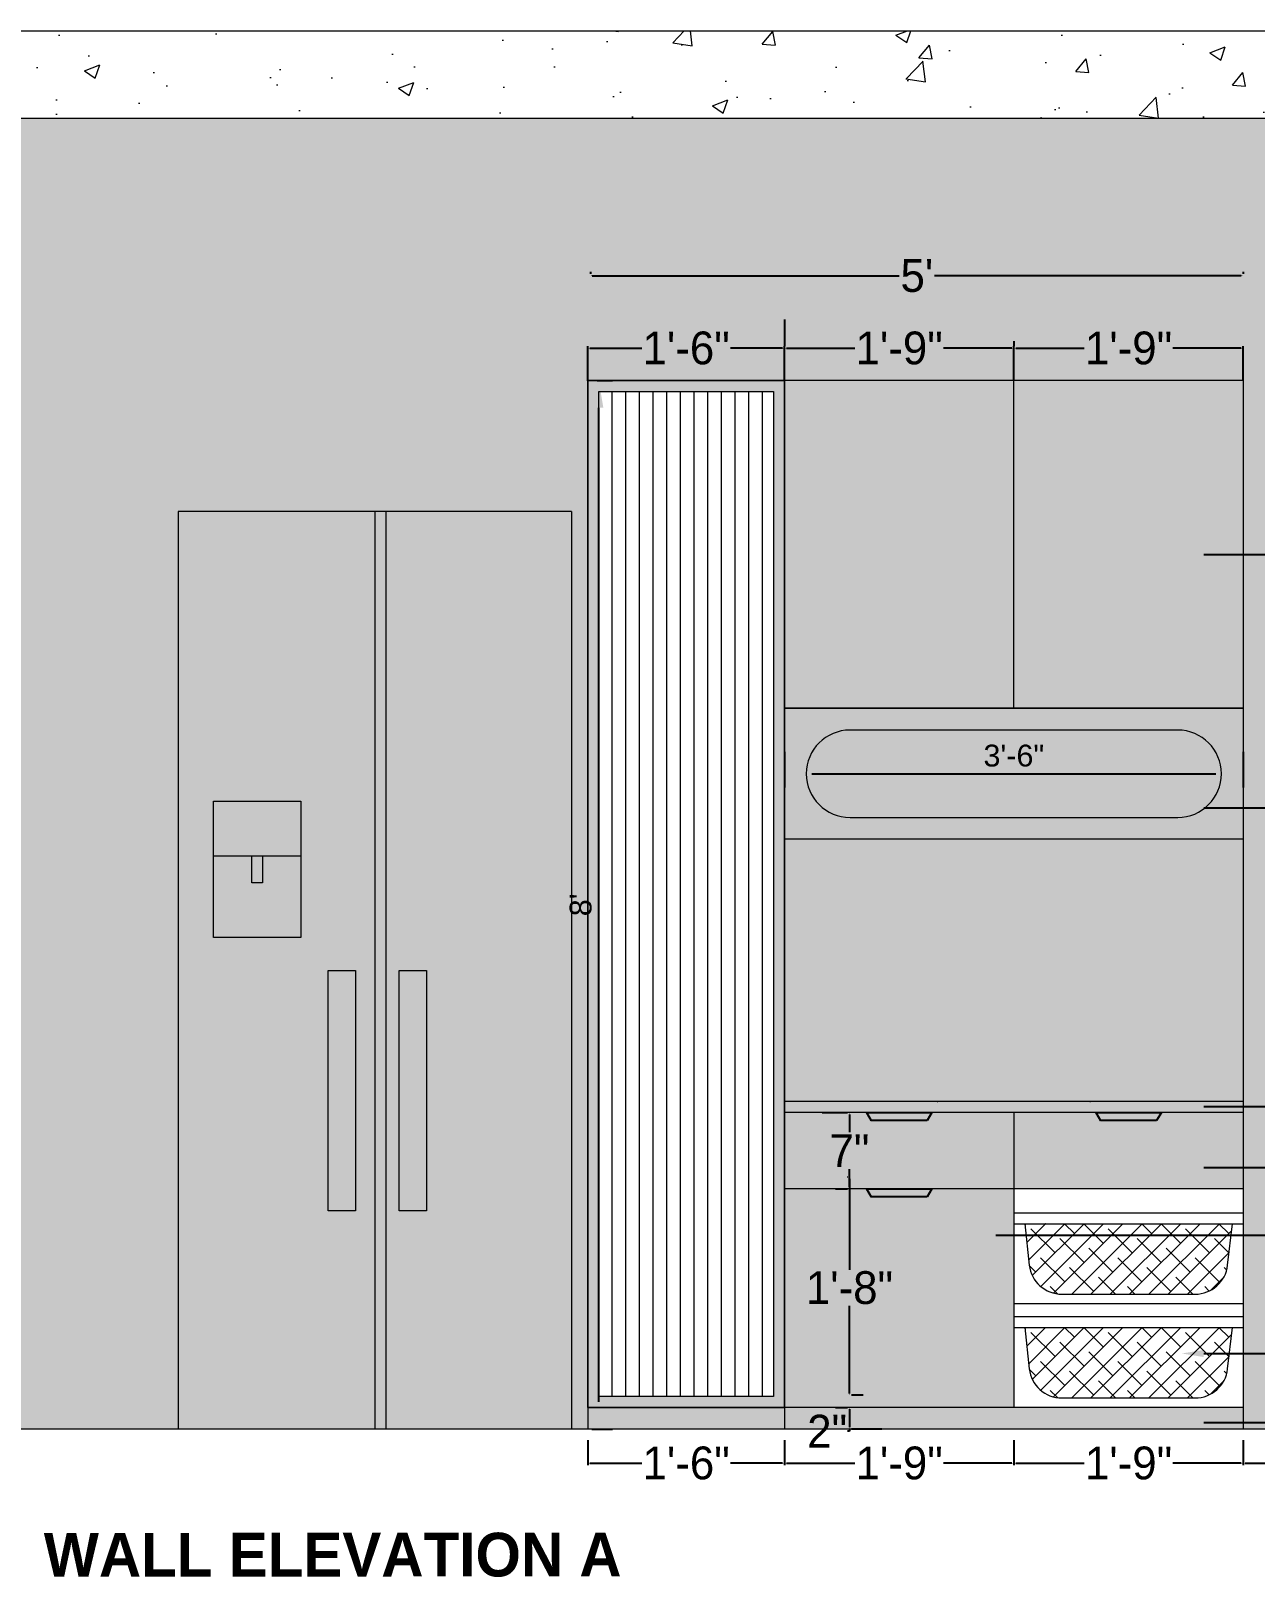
# Model space of a CAD drawing. Header units: inches. Extents: x 15448 to 46480, y -8154 to 0.
# Drawn here: x 22309 to 22421.1, y -3823.2 to -3681.7 of the extents above; entities that cross this region are included whole.
import ezdxf
from ezdxf import colors
from ezdxf.entities.mleader import LeaderData, LeaderLine
from ezdxf.math import Vec2, Vec3

# ---------------------------------------------------------------- set-up
doc = ezdxf.new("R2010")
doc.units = ezdxf.units.IN
doc.header["$MEASUREMENT"] = 0
doc.linetypes.add('ACAD_ISO02W100', pattern=[15, 12, -3])
doc.linetypes.add('AUDIT_D_060311083008-3', pattern=[0])
doc.layers.add('IEL-HATCH-002', color=7, linetype='Continuous')
doc.styles.add('b.k', font='verdana.ttf')
doc.styles.add('HEMI', font='stylu.ttf')
doc.styles.get("Standard").update_dxf_attribs({"font": 'arial.ttf'})
doc.dimstyles.new('ISO-25', dxfattribs={"dimtxt": 4.5, "dimasz": 2.5, "dimexe": 1.25, "dimexo": 0.625, "dimtad": 1, "dimdec": 0, "dimlunit": 4, "dimtxsty": 'Standard', "dimcen": 2.5, "dimadec": 0, "dimazin": 0, "dimtfac": 1, "dimtdec": 0, "dimtmove": 0, "dimatfit": 3, "dimfxl": 1, "dimarcsym": 0})
doc.dimstyles.new('STANDARD$0', dxfattribs={"dimscale": 0, "dimtxt": 6, "dimasz": 3, "dimexe": 2, "dimexo": 2, "dimgap": 0, "dimtad": 0, "dimtih": 1, "dimtoh": 1, "dimdec": 1, "dimzin": 0, "dimdsep": 46, "dimlunit": 4, "dimtxsty": 'b.k', "dimcen": 2.5, "dimclrd": 256, "dimclre": 256, "dimclrt": 256, "dimadec": 0, "dimazin": 0, "dimtfac": 1, "dimtdec": 1, "dimtofl": 0, "dimtmove": 2, "dimatfit": 2, "dimfxl": 1, "dimfrac": 2, "dimtolj": 1, "dimtzin": 0, "dimlwd": 9, "dimlwe": 9, "dimarcsym": 0})

# ---------------------------------------------------------------- blocks, each defined once
blk = doc.blocks.new('*D532')
at = {"color": 254, "lineweight": -2, "transparency": 16777216}
for p, q in [((22377.98, -3713.73), (22377.98, -3710.56)), ((22398.98, -3713.73), (22398.98, -3710.56))]:
    blk.add_line(p, q, dxfattribs=at)
at = {"color": 5, "lineweight": -2, "transparency": 16777216}
for p, q in [((22378.16, -3710.74), (22384.43, -3710.74)), ((22398.8, -3710.74), (22392.53, -3710.74))]:
    blk.add_line(p, q, dxfattribs=at)
at = {"color": 5, "transparency": 16777216}
for points in [[(22378.16, -3710.71), (22378.16, -3710.77), (22377.98, -3710.74)], [(22398.8, -3710.71), (22398.8, -3710.77), (22398.98, -3710.74)]]:
    blk.add_solid(points, dxfattribs=at)
at = {"layer": 'Defpoints', "color": 0, "transparency": 16777216}
for p in [(22377.98, -3710.74), (22377.98, -3716.73), (22398.98, -3716.73)]:
    blk.add_point(p, dxfattribs=at)
at = {"color": 5, "lineweight": 5, "transparency": 16777216, "insert": (22388.48, -3710.74), "char_height": 3, "attachment_point": 5, "style": 'HEMI'}
blk.add_mtext('\\A1;1\'-9"', dxfattribs=at)
blk = doc.blocks.new('*D533')
at = {"color": 254, "lineweight": -2, "transparency": 16777216}
for p, q in [((22398.98, -3710.1), (22398.98, -3710.56)), ((22419.98, -3713.73), (22419.98, -3710.56))]:
    blk.add_line(p, q, dxfattribs=at)
at = {"color": 5, "lineweight": -2, "transparency": 16777216}
for p, q in [((22399.16, -3710.74), (22405.43, -3710.74)), ((22419.8, -3710.74), (22413.53, -3710.74))]:
    blk.add_line(p, q, dxfattribs=at)
at = {"color": 5, "transparency": 16777216}
for points in [[(22399.16, -3710.71), (22399.16, -3710.77), (22398.98, -3710.74)], [(22419.8, -3710.71), (22419.8, -3710.77), (22419.98, -3710.74)]]:
    blk.add_solid(points, dxfattribs=at)
at = {"layer": 'Defpoints', "color": 0, "transparency": 16777216}
for p in [(22419.98, -3710.74), (22398.98, -3713.1), (22419.98, -3716.73)]:
    blk.add_point(p, dxfattribs=at)
at = {"color": 5, "lineweight": 5, "transparency": 16777216, "insert": (22409.48, -3710.74), "char_height": 3, "attachment_point": 5, "style": 'HEMI'}
blk.add_mtext('\\A1;1\'-9"', dxfattribs=at)
blk = doc.blocks.new('*D539')
at = {"color": 254, "lineweight": -2, "transparency": 16777216}
for p, q in [((22377.98, -3708.11), (22377.98, -3710.56)), ((22359.98, -3713.73), (22359.98, -3710.56))]:
    blk.add_line(p, q, dxfattribs=at)
at = {"color": 5, "lineweight": -2, "transparency": 16777216}
for p, q in [((22360.16, -3710.74), (22364.93, -3710.74)), ((22377.8, -3710.74), (22373.03, -3710.74))]:
    blk.add_line(p, q, dxfattribs=at)
at = {"color": 5, "transparency": 16777216}
for points in [[(22360.16, -3710.71), (22360.16, -3710.77), (22359.98, -3710.74)], [(22377.8, -3710.71), (22377.8, -3710.77), (22377.98, -3710.74)]]:
    blk.add_solid(points, dxfattribs=at)
at = {"layer": 'Defpoints', "color": 0, "transparency": 16777216}
for p in [(22359.98, -3710.74), (22377.98, -3711.11), (22359.98, -3716.73)]:
    blk.add_point(p, dxfattribs=at)
at = {"color": 5, "lineweight": 5, "transparency": 16777216, "insert": (22368.98, -3710.74), "char_height": 3, "attachment_point": 5, "style": 'HEMI'}
blk.add_mtext('\\A1;1\'-6"', dxfattribs=at)
blk = doc.blocks.new('*D540')
at = {"color": 254, "lineweight": -2, "transparency": 16777216}
for p, q in [((22381.43, -3780.7), (22383.75, -3780.7)), ((22382.64, -3787.7), (22383.75, -3787.7))]:
    blk.add_line(p, q, dxfattribs=at)
at = {"color": 5, "lineweight": -2, "transparency": 16777216}
for p, q in [((22383.93, -3780.88), (22383.93, -3782.5)), ((22383.93, -3787.52), (22383.93, -3785.9))]:
    blk.add_line(p, q, dxfattribs=at)
at = {"color": 5, "transparency": 16777216}
for points in [[(22383.9, -3780.88), (22383.96, -3780.88), (22383.93, -3780.7)], [(22383.9, -3787.52), (22383.96, -3787.52), (22383.93, -3787.7)]]:
    blk.add_solid(points, dxfattribs=at)
at = {"layer": 'Defpoints', "color": 0, "transparency": 16777216}
for p in [(22383.93, -3780.7), (22384.43, -3780.7), (22385.64, -3787.7)]:
    blk.add_point(p, dxfattribs=at)
at = {"color": 5, "lineweight": 5, "transparency": 16777216, "insert": (22383.93, -3784.2), "char_height": 3, "attachment_point": 5, "style": 'HEMI'}
blk.add_mtext('\\A1;7"', dxfattribs=at)
blk = doc.blocks.new('*D541')
at = {"color": 0, "linetype": 'ACAD_ISO02W100', "lineweight": -2, "transparency": 16777216}
for p, q in [((22360.84, -3713.7), (22362.23, -3713.7)), ((22360.34, -3809.7), (22362.23, -3809.7))]:
    blk.add_line(p, q, dxfattribs=at)
at = {"color": 0, "linetype": 'AUDIT_D_060311083008-3', "lineweight": -2, "transparency": 16777216}
blk.add_line((22360.98, -3807.2), (22360.98, -3716.2), dxfattribs=at)
at = {"color": 0, "transparency": 16777216}
for points in [[(22360.56, -3716.2), (22361.4, -3716.2), (22360.98, -3713.7)], [(22360.56, -3807.2), (22361.4, -3807.2), (22360.98, -3809.7)]]:
    blk.add_solid(points, dxfattribs=at)
at = {"layer": 'Defpoints', "color": 0, "transparency": 16777216}
for p in [(22360.21, -3713.7), (22360.98, -3713.7), (22359.71, -3809.7)]:
    blk.add_point(p, dxfattribs=at)
at = {"color": 0, "lineweight": 5, "transparency": 16777216, "insert": (22359.33, -3761.7), "char_height": 2, "attachment_point": 5, "rotation": 90}
blk.add_mtext("8'", dxfattribs=at)
blk = doc.blocks.new('*D587')
at = {"color": 0, "linetype": 'ACAD_ISO02W100', "lineweight": -2, "transparency": 16777216}
for p, q in [((22377.98, -3747.7), (22377.98, -3750.95)), ((22419.98, -3747.7), (22419.98, -3750.95))]:
    blk.add_line(p, q, dxfattribs=at)
at = {"color": 0, "linetype": 'AUDIT_D_060311083008-3', "lineweight": -2, "transparency": 16777216}
blk.add_line((22380.48, -3749.7), (22417.48, -3749.7), dxfattribs=at)
at = {"color": 0, "transparency": 16777216}
for points in [[(22380.48, -3749.28), (22380.48, -3750.12), (22377.98, -3749.7)], [(22417.48, -3749.28), (22417.48, -3750.12), (22419.98, -3749.7)]]:
    blk.add_solid(points, dxfattribs=at)
at = {"layer": 'Defpoints', "color": 0, "transparency": 16777216}
for p in [(22377.98, -3743.7), (22419.98, -3743.7), (22419.98, -3749.7)]:
    blk.add_point(p, dxfattribs=at)
at = {"color": 0, "lineweight": 5, "transparency": 16777216, "insert": (22398.98, -3748.05), "char_height": 2, "attachment_point": 5}
blk.add_mtext('3\'-6"', dxfattribs=at)
blk = doc.blocks.new('*D588')
at = {"color": 254, "lineweight": -2, "transparency": 16777216}
for p, q in [((22422.98, -3713.7), (22432.11, -3713.7)), ((22422.98, -3809.7), (22432.11, -3809.7))]:
    blk.add_line(p, q, dxfattribs=at)
at = {"color": 5, "lineweight": -2, "transparency": 16777216}
for p, q in [((22431.93, -3713.88), (22431.93, -3760.06)), ((22431.93, -3809.52), (22431.93, -3763.34))]:
    blk.add_line(p, q, dxfattribs=at)
at = {"color": 5, "transparency": 16777216}
for points in [[(22431.9, -3713.88), (22431.96, -3713.88), (22431.93, -3713.7)], [(22431.9, -3809.52), (22431.96, -3809.52), (22431.93, -3809.7)]]:
    blk.add_solid(points, dxfattribs=at)
at = {"layer": 'Defpoints', "color": 0, "transparency": 16777216}
for p in [(22419.98, -3713.7), (22431.93, -3713.7), (22419.98, -3809.7)]:
    blk.add_point(p, dxfattribs=at)
at = {"color": 5, "lineweight": 5, "transparency": 16777216, "insert": (22431.93, -3761.7), "char_height": 3, "attachment_point": 5, "style": 'HEMI'}
blk.add_mtext("\\A1;8'", dxfattribs=at)
blk = doc.blocks.new('*D542')
at = {"color": 254, "lineweight": -2, "transparency": 16777216}
for p, q in [((22360.21, -3703.74), (22360.21, -3703.93)), ((22419.98, -3703.74), (22419.98, -3703.93))]:
    blk.add_line(p, q, dxfattribs=at)
at = {"color": 5, "lineweight": -2, "transparency": 16777216}
for p, q in [((22360.39, -3704.11), (22388.49, -3704.11)), ((22419.8, -3704.11), (22391.7, -3704.11))]:
    blk.add_line(p, q, dxfattribs=at)
at = {"color": 5, "transparency": 16777216}
for points in [[(22360.39, -3704.08), (22360.39, -3704.14), (22360.21, -3704.11)], [(22419.8, -3704.08), (22419.8, -3704.14), (22419.98, -3704.11)]]:
    blk.add_solid(points, dxfattribs=at)
at = {"layer": 'Defpoints', "color": 0, "transparency": 16777216}
for p in [(22360.21, -3704.11), (22360.21, -3706.74), (22419.98, -3706.74)]:
    blk.add_point(p, dxfattribs=at)
at = {"color": 5, "lineweight": 5, "transparency": 16777216, "insert": (22390.1, -3704.11), "char_height": 3, "attachment_point": 5, "style": 'HEMI'}
blk.add_mtext("\\A1;5'", dxfattribs=at)
blk = doc.blocks.new('*D589')
at = {"color": 254, "lineweight": -2, "transparency": 16777216}
for p, q in [((22398.98, -3810.7), (22398.98, -3812.99)), ((22419.98, -3810.7), (22419.98, -3812.99))]:
    blk.add_line(p, q, dxfattribs=at)
at = {"color": 5, "lineweight": -2, "transparency": 16777216}
for p, q in [((22399.16, -3812.81), (22405.43, -3812.81)), ((22419.8, -3812.81), (22413.53, -3812.81))]:
    blk.add_line(p, q, dxfattribs=at)
at = {"color": 5, "transparency": 16777216}
for points in [[(22399.16, -3812.78), (22399.16, -3812.84), (22398.98, -3812.81)], [(22419.8, -3812.78), (22419.8, -3812.84), (22419.98, -3812.81)]]:
    blk.add_solid(points, dxfattribs=at)
at = {"layer": 'Defpoints', "color": 0, "transparency": 16777216}
for p in [(22398.98, -3807.7), (22419.98, -3807.7), (22419.98, -3812.81)]:
    blk.add_point(p, dxfattribs=at)
at = {"color": 5, "lineweight": 5, "transparency": 16777216, "insert": (22409.48, -3812.81), "char_height": 3, "attachment_point": 5, "style": 'HEMI'}
blk.add_mtext('\\A1;1\'-9"', dxfattribs=at)
blk = doc.blocks.new('*D592')
at = {"color": 254, "lineweight": -2, "transparency": 16777216}
for p, q in [((22377.98, -3810.7), (22377.98, -3812.99)), ((22398.98, -3810.7), (22398.98, -3812.99))]:
    blk.add_line(p, q, dxfattribs=at)
at = {"color": 5, "lineweight": -2, "transparency": 16777216}
for p, q in [((22378.16, -3812.81), (22384.43, -3812.81)), ((22398.8, -3812.81), (22392.53, -3812.81))]:
    blk.add_line(p, q, dxfattribs=at)
at = {"color": 5, "transparency": 16777216}
for points in [[(22378.16, -3812.78), (22378.16, -3812.84), (22377.98, -3812.81)], [(22398.8, -3812.78), (22398.8, -3812.84), (22398.98, -3812.81)]]:
    blk.add_solid(points, dxfattribs=at)
at = {"layer": 'Defpoints', "color": 0, "transparency": 16777216}
for p in [(22377.98, -3807.7), (22398.98, -3807.7), (22377.98, -3812.81)]:
    blk.add_point(p, dxfattribs=at)
at = {"color": 5, "lineweight": 5, "transparency": 16777216, "insert": (22388.48, -3812.81), "char_height": 3, "attachment_point": 5, "style": 'HEMI'}
blk.add_mtext('\\A1;1\'-9"', dxfattribs=at)
blk = doc.blocks.new('*D593')
at = {"color": 254, "lineweight": -2, "transparency": 16777216}
for p, q in [((22359.98, -3810.7), (22359.98, -3812.99)), ((22377.98, -3810.7), (22377.98, -3812.99))]:
    blk.add_line(p, q, dxfattribs=at)
at = {"color": 5, "lineweight": -2, "transparency": 16777216}
for p, q in [((22360.16, -3812.81), (22364.93, -3812.81)), ((22377.8, -3812.81), (22373.03, -3812.81))]:
    blk.add_line(p, q, dxfattribs=at)
at = {"color": 5, "transparency": 16777216}
for points in [[(22360.16, -3812.78), (22360.16, -3812.84), (22359.98, -3812.81)], [(22377.8, -3812.78), (22377.8, -3812.84), (22377.98, -3812.81)]]:
    blk.add_solid(points, dxfattribs=at)
at = {"layer": 'Defpoints', "color": 0, "transparency": 16777216}
for p in [(22359.98, -3807.7), (22377.98, -3807.7), (22359.98, -3812.81)]:
    blk.add_point(p, dxfattribs=at)
at = {"color": 5, "lineweight": 5, "transparency": 16777216, "insert": (22368.98, -3812.81), "char_height": 3, "attachment_point": 5, "style": 'HEMI'}
blk.add_mtext('\\A1;1\'-6"', dxfattribs=at)
blk = doc.blocks.new('*D544')
at = {"color": 254, "lineweight": -2, "transparency": 16777216}
for p, q in [((22383.72, -3786.6), (22383.75, -3786.6)), ((22385.17, -3806.6), (22384.11, -3806.6))]:
    blk.add_line(p, q, dxfattribs=at)
at = {"color": 5, "lineweight": -2, "transparency": 16777216}
for p, q in [((22383.93, -3786.78), (22383.93, -3795.12)), ((22383.93, -3806.42), (22383.93, -3798.4))]:
    blk.add_line(p, q, dxfattribs=at)
at = {"color": 5, "transparency": 16777216}
for points in [[(22383.9, -3786.78), (22383.96, -3786.78), (22383.93, -3786.6)], [(22383.9, -3806.42), (22383.96, -3806.42), (22383.93, -3806.6)]]:
    blk.add_solid(points, dxfattribs=at)
at = {"layer": 'Defpoints', "color": 0, "transparency": 16777216}
for p in [(22386.72, -3786.6), (22382.17, -3806.6), (22383.93, -3806.6)]:
    blk.add_point(p, dxfattribs=at)
at = {"color": 5, "lineweight": 5, "transparency": 16777216, "insert": (22383.93, -3796.76), "char_height": 3, "attachment_point": 5, "style": 'HEMI'}
blk.add_mtext('\\A1;1\'-8"', dxfattribs=at)
blk = doc.blocks.new('*D545')
at = {"color": 254, "lineweight": -2, "transparency": 16777216}
for p, q in [((22382.64, -3807.7), (22383.75, -3807.7)), ((22386.88, -3809.7), (22384.11, -3809.7))]:
    blk.add_line(p, q, dxfattribs=at)
at = {"color": 5, "lineweight": -2, "transparency": 16777216}
for p, q in [((22383.93, -3807.88), (22383.93, -3809.52)), ((22383.93, -3809.88), (22383.75, -3809.88)), ((22383.93, -3809.7), (22383.93, -3809.88))]:
    blk.add_line(p, q, dxfattribs=at)
at = {"color": 5, "transparency": 16777216}
for points in [[(22383.9, -3807.88), (22383.96, -3807.88), (22383.93, -3807.7)], [(22383.9, -3809.52), (22383.96, -3809.52), (22383.93, -3809.7)]]:
    blk.add_solid(points, dxfattribs=at)
at = {"layer": 'Defpoints', "color": 0, "transparency": 16777216}
for p in [(22385.64, -3807.7), (22383.88, -3809.7), (22383.93, -3809.7)]:
    blk.add_point(p, dxfattribs=at)
at = {"color": 5, "lineweight": 5, "transparency": 16777216, "insert": (22381.89, -3809.88), "char_height": 3, "attachment_point": 5, "style": 'HEMI'}
blk.add_mtext('\\A1;2"', dxfattribs=at)
blk = doc.blocks.new('IUYGTFD')
at = {"layer": 'IEL-HATCH-002', "true_color": 0x000000, "transparency": 33554687}
h = blk.add_hatch(color=18, dxfattribs=at)
h.dxf.hatch_style = 1
h.paths.add_polyline_path([(19857.18, -3596.45), (19857.62, -3597.19), (19862.73, -3597.19), (19863.18, -3596.45)])
for p, q in [((19857.18, -3596.45), (19863.18, -3596.45)), ((19857.18, -3596.45), (19857.62, -3597.19)), ((19863.18, -3596.45), (19862.73, -3597.19)), ((19862.73, -3597.19), (19857.62, -3597.19))]:
    blk.add_line(p, q)
blk = doc.blocks.new('*D615')
at = {"color": 254, "lineweight": -2, "transparency": 16777216}
for p, q in [((22419.98, -3810.7), (22419.98, -3812.99)), ((22443.71, -3812.7), (22443.71, -3812.99))]:
    blk.add_line(p, q, dxfattribs=at)
at = {"color": 5, "lineweight": -2, "transparency": 16777216}
for p, q in [((22420.16, -3812.81), (22430.28, -3812.81)), ((22443.53, -3812.81), (22433.42, -3812.81))]:
    blk.add_line(p, q, dxfattribs=at)
at = {"color": 5, "transparency": 16777216}
for points in [[(22420.16, -3812.78), (22420.16, -3812.84), (22419.98, -3812.81)], [(22443.53, -3812.78), (22443.53, -3812.84), (22443.71, -3812.81)]]:
    blk.add_solid(points, dxfattribs=at)
at = {"layer": 'Defpoints', "color": 0, "transparency": 16777216}
for p in [(22419.98, -3807.7), (22443.71, -3809.7), (22443.71, -3812.81)]:
    blk.add_point(p, dxfattribs=at)
at = {"color": 5, "lineweight": 5, "transparency": 16777216, "insert": (22431.85, -3812.81), "char_height": 3, "attachment_point": 5, "style": 'HEMI'}
blk.add_mtext("\\A1;2'", dxfattribs=at)

msp = doc.modelspace()

# ---------------------------------------------------------------- hatches: boundary and pattern name
at = {"layer": 'IEL-HATCH-002', "lineweight": 5, "true_color": 0x636466, "transparency": 33554687}
h = msp.add_hatch(dxfattribs=at)
h.set_pattern_fill('AR-CONC', color=251, scale=2)
h.set_pattern_definition([(50, (2760.206, -175.825), (14.3452037, -1.255043), [1.5, -16.5]), (355, (2760.206, -175.825), (-2.775027, 15.043843), [1.2, -13.2]), (100.451444, (2761.402, -175.93), (11.570177, 13.7888), [1.274804, -14.022842]), (46.1842, (2760.206, -171.825), (21.344827, -3.310386), [2.25, -24.75]), (96.63564, (2761.985, -172.101), (18.693239, 19.482372), [1.912207, -21.034275]), (351.18416, (2760.206, -171.825), (18.69324, 19.482372), [1.8, -19.8]), (21, (2762.206, -172.825), (11.938141, -8.052378), [1.5, -16.5]), (326, (2762.206, -172.825), (4.866307, 14.503001), [1.2, -13.2]), (71.451445, (2763.201, -173.496), (16.804448, 6.450623), [1.274804, -14.022842]), (37.5, (2760.2063, -175.8254), (0.2431971, 6.6578771), [0, -13.04, 0, -13.4, 0, -13.25]), (7.5, (2760.206, -175.8254), (5.2613907, 7.8882342), [0, -7.64, 0, -12.74, 0, -5.05]), (327.5, (2755.7463, -175.8254), (10.6764487, -0.4510974), [0, -5, 0, -15.6, 0, -20.7]), (317.5, (2753.746, -175.825), (11.6637234, 2.0020996), [0, -6.5, 0, -10.36, 0, -14.7])])
h.paths.add_polyline_path([(22452.71, -3689.7), (22452.71, -3681.7), (22217.71, -3681.7), (22217.71, -3689.7)])
at = {"layer": 'IEL-HATCH-002', "lineweight": 5, "true_color": 0xf5f5f0, "transparency": 33554687}
h = msp.add_hatch(color=7, dxfattribs=at)
h.dxf.hatch_style = 1
h.paths.add_polyline_path([(22322.48, -3725.7), (22358.48, -3725.7), (22358.48, -3809.7), (22359.98, -3809.7), (22359.98, -3713.7), (22377.98, -3713.7), (22419.98, -3713.7), (22419.98, -3755.7), (22419.98, -3779.7), (22419.98, -3809.7), (22443.71, -3809.7), (22443.71, -3689.7), (22226.71, -3689.7), (22226.71, -3713.7), (22262.71, -3713.7), (22262.71, -3809.7), (22322.48, -3809.7)])
at = {"layer": 'IEL-HATCH-002', "lineweight": 5, "true_color": 0x939598, "transparency": 33554687}
h = msp.add_hatch(color=252, dxfattribs=at)
h.dxf.hatch_style = 1
h.paths.add_polyline_path([(22377.98, -3713.7), (22359.98, -3713.7), (22359.98, -3807.7), (22377.98, -3807.7)])
h.paths.add_polyline_path([(22376.98, -3714.7), (22376.98, -3806.7), (22360.98, -3806.7), (22360.98, -3714.7)], flags=16)
at = {"layer": 'IEL-HATCH-002', "lineweight": 5, "true_color": 0xbcafa9, "transparency": 33554687}
h = msp.add_hatch(color=253, dxfattribs=at)
h.dxf.hatch_style = 1
h.paths.add_polyline_path([(22419.98, -3713.7), (22398.98, -3713.7), (22398.98, -3743.7), (22419.98, -3743.7)])
h.paths.add_polyline_path([(22398.98, -3713.7), (22377.98, -3713.7), (22377.98, -3743.7), (22398.98, -3743.7)])
h.paths.add_polyline_path([(22405.98, -3780.7), (22391.98, -3780.7), (22391.98, -3787.7), (22405.98, -3787.7)])
h.paths.add_polyline_path([(22391.98, -3780.7), (22377.98, -3780.7), (22377.98, -3787.7), (22391.98, -3787.7)])
h.paths.add_polyline_path([(22419.98, -3780.7), (22405.98, -3780.7), (22405.98, -3787.7), (22419.98, -3787.7)])
at = {"layer": 'IEL-HATCH-002', "lineweight": 5, "true_color": 0x939598, "transparency": 33554687}
h = msp.add_hatch(dxfattribs=at)
h.set_pattern_fill('ANSI31', color=252, scale=10, angle=45)
h.set_pattern_definition([(90, (5689.7131, -1736.6987), (-1.25, 0), [])])
h.paths.add_polyline_path([(22376.98, -3714.7), (22360.98, -3714.7), (22360.98, -3806.7), (22376.98, -3806.7)])
at = {"layer": 'IEL-HATCH-002', "lineweight": 5, "transparency": 33554687}
h = msp.add_hatch(color=256, dxfattribs=at)
h.dxf.hatch_style = 1
h.set_gradient(color1=(255, 255, 255), color2=(147, 149, 152), name='INVCYLINDER')
h.paths.add_polyline_path([(22358.48, -3725.7), (22341.48, -3725.7), (22341.48, -3809.7), (22358.48, -3809.7)])
h.paths.add_polyline_path([(22345.21, -3767.7), (22345.21, -3789.7), (22342.71, -3789.7), (22342.71, -3767.7)], flags=16)
h.paths.add_polyline_path([(22340.48, -3725.7), (22322.48, -3725.7), (22322.48, -3809.7), (22340.48, -3809.7)])
h.paths.add_polyline_path([(22333.71, -3752.2), (22333.71, -3764.7), (22325.71, -3764.7), (22325.71, -3752.2)], flags=16)
h.paths.add_polyline_path([(22330.21, -3757.2), (22330.21, -3759.7), (22329.21, -3759.7), (22329.21, -3757.2)], flags=0)
h.paths.add_polyline_path([(22336.21, -3767.7), (22338.71, -3767.7), (22338.71, -3789.7), (22336.21, -3789.7)], flags=16)
at = {"layer": 'IEL-HATCH-002', "lineweight": 5, "true_color": 0x939598, "transparency": 33554687}
h = msp.add_hatch(color=252, dxfattribs=at)
h.dxf.hatch_style = 1
h.paths.add_polyline_path([(22338.71, -3767.7), (22336.21, -3767.7), (22336.21, -3789.7), (22338.71, -3789.7)])
h.paths.add_polyline_path([(22345.21, -3767.7), (22342.71, -3767.7), (22342.71, -3789.7), (22345.21, -3789.7)])
h.paths.add_polyline_path([(22341.48, -3725.7), (22340.48, -3725.7), (22340.48, -3809.7), (22341.48, -3809.7)])
h.paths.add_polyline_path([(22333.71, -3757.2), (22330.21, -3757.2), (22330.21, -3759.7), (22329.21, -3759.7), (22329.21, -3757.2), (22325.71, -3757.2), (22325.71, -3764.7), (22333.71, -3764.7)])
h.paths.add_polyline_path([(22333.71, -3752.2), (22325.71, -3752.2), (22325.71, -3757.2), (22333.71, -3757.2)])
h.paths.add_polyline_path([(22330.21, -3757.2), (22329.21, -3757.2), (22329.21, -3759.7), (22330.21, -3759.7)], flags=17)
at = {"layer": 'IEL-HATCH-002', "lineweight": 5, "true_color": 0xbcafa9, "transparency": 33554687}
h = msp.add_hatch(color=253, dxfattribs=at)
h.dxf.hatch_style = 1
h.paths.add_polyline_path([(22419.98, -3743.7), (22377.98, -3743.7), (22377.98, -3755.7), (22419.98, -3755.7)])
h.paths.add_polyline_path([(22413.98, -3753.7), (22383.98, -3753.7, -1), (22383.98, -3745.7), (22413.98, -3745.7, -1)], flags=16)
h = msp.add_hatch(color=253, dxfattribs=at)
h.dxf.hatch_style = 1
h.paths.add_polyline_path([(22413.98, -3745.7), (22383.98, -3745.7, 1), (22383.98, -3753.7), (22413.98, -3753.7, 1)])
at = {"layer": 'IEL-HATCH-002', "lineweight": 5, "true_color": 0xf9f9f6, "transparency": 33554687}
h = msp.add_hatch(color=7, dxfattribs=at)
h.dxf.hatch_style = 1
h.paths.add_polyline_path([(22377.98, -3755.7), (22377.98, -3779.7), (22419.98, -3779.7), (22419.98, -3755.7)])
at = {"layer": 'IEL-HATCH-002', "lineweight": 5, "true_color": 0x755f48, "transparency": 33554687}
h = msp.add_hatch(color=37, dxfattribs=at)
h.dxf.hatch_style = 1
h.paths.add_polyline_path([(22419.98, -3779.7), (22377.98, -3779.7), (22377.98, -3780.7), (22419.98, -3780.7)])
at = {"layer": 'IEL-HATCH-002', "lineweight": 5, "true_color": 0xbcafa9, "transparency": 33554687}
h = msp.add_hatch(color=253, dxfattribs=at)
h.dxf.hatch_style = 1
h.paths.add_polyline_path([(22377.98, -3787.7), (22377.98, -3807.7), (22398.98, -3807.7), (22398.98, -3788.7), (22398.98, -3787.7)])
at = {"layer": 'IEL-HATCH-002', "lineweight": 5, "true_color": 0xae9490, "transparency": 33554687}
h = msp.add_hatch(dxfattribs=at)
h.set_pattern_fill('ANSI38', color=253, scale=10)
h.set_pattern_definition([(45, (2760.2063, -175.8254), (-0.88388348, 0.88388348), []), (135, (2760.2063, -175.8254), (-2.65165043, 0.88388348), [3.125, -1.875])])
h.paths.add_polyline_path([(22418.55, -3794.69), (22418.99, -3790.89), (22399.97, -3790.89), (22400.39, -3794.67, 0.382162), (22403.37, -3797.34), (22415.57, -3797.34, 0.381039)])
h = msp.add_hatch(dxfattribs=at)
h.set_pattern_fill('ANSI38', color=253, scale=10)
h.set_pattern_definition([(45, (2760.2063, -185.3254), (-0.88388348, 0.88388348), []), (135, (2760.2063, -185.3254), (-2.65165043, 0.88388348), [3.125, -1.875])])
h.paths.add_polyline_path([(22418.55, -3804.19), (22418.99, -3800.39), (22399.97, -3800.39), (22400.39, -3804.17, 0.382162), (22403.37, -3806.84), (22415.57, -3806.84, 0.381039)])
at = {"layer": 'IEL-HATCH-002', "lineweight": 5, "true_color": 0xbcafa9, "transparency": 33554687}
h = msp.add_hatch(color=253, dxfattribs=at)
h.dxf.hatch_style = 1
h.paths.add_polyline_path([(22419.98, -3807.7), (22377.98, -3807.7), (22377.98, -3809.7), (22419.98, -3809.7)])
h.paths.add_polyline_path([(22377.98, -3807.7), (22359.98, -3807.7), (22359.98, -3809.7), (22377.98, -3809.7)])

# ---------------------------------------------------------------- linework, layer by layer
at = {"lineweight": 5}
for p, q in [((22217.71, -3681.7), (22452.71, -3681.7)), ((22217.71, -3689.7), (22452.71, -3689.7)), ((22419.98, -3713.7), (22359.98, -3713.7)), ((22359.98, -3713.7), (22359.98, -3809.7)), ((22377.98, -3713.7), (22359.98, -3713.7)), ((22359.98, -3713.7), (22359.98, -3807.7)), ((22377.98, -3713.7), (22377.98, -3809.7)), ((22377.98, -3807.7), (22377.98, -3713.7)), ((22398.98, -3743.7), (22398.98, -3713.7)), ((22419.98, -3713.7), (22419.98, -3755.7)), ((22358.48, -3725.7), (22322.48, -3725.7)), ((22322.48, -3725.7), (22322.48, -3809.7)), ((22340.48, -3725.7), (22340.48, -3809.7)), ((22341.48, -3725.7), (22341.48, -3809.7)), ((22358.48, -3725.7), (22358.48, -3809.7)), ((22419.98, -3743.7), (22377.98, -3743.7)), ((22419.98, -3755.7), (22377.98, -3755.7)), ((22419.98, -3755.7), (22419.98, -3779.7)), ((22325.71, -3757.2), (22333.71, -3757.2)), ((22419.98, -3779.7), (22377.98, -3779.7)), ((22419.98, -3779.7), (22419.98, -3809.7)), ((22419.98, -3780.7), (22377.98, -3780.7)), ((22398.98, -3780.7), (22398.98, -3788.7)), ((22419.98, -3787.7), (22377.98, -3787.7)), ((22398.98, -3788.7), (22398.98, -3807.7)), ((22398.98, -3789.89), (22419.98, -3789.89)), ((22398.98, -3790.89), (22419.98, -3790.89)), ((22398.98, -3798.2), (22419.98, -3798.2)), ((22398.98, -3799.39), (22419.98, -3799.39)), ((22398.98, -3800.39), (22419.98, -3800.39)), ((22359.98, -3807.7), (22377.98, -3807.7)), ((22359.98, -3807.7), (22377.98, -3807.7)), ((22419.98, -3807.7), (22377.98, -3807.7)), ((22452.71, -3809.7), (22217.71, -3809.7))]:
    msp.add_line(p, q, dxfattribs=at)
for points in [[(22359.98, -3713.7), (22377.98, -3713.7), (22377.98, -3807.7), (22359.98, -3807.7)], [(22360.98, -3714.7), (22376.98, -3714.7), (22376.98, -3806.7), (22360.98, -3806.7)], [(22377.98, -3743.7), (22419.98, -3743.7), (22419.98, -3755.7), (22377.98, -3755.7)], [(22325.71, -3752.2), (22333.71, -3752.2), (22333.71, -3764.7), (22325.71, -3764.7)], [(22329.21, -3757.2), (22330.21, -3757.2), (22330.21, -3759.7), (22329.21, -3759.7)], [(22336.21, -3767.7), (22338.71, -3767.7), (22338.71, -3789.7), (22336.21, -3789.7)], [(22342.71, -3767.7), (22345.21, -3767.7), (22345.21, -3789.7), (22342.71, -3789.7)]]:
    msp.add_lwpolyline(points, close=True, dxfattribs=at)
msp.add_lwpolyline([(22383.98, -3745.7, 1), (22383.98, -3753.7), (22413.98, -3753.7, 1), (22413.98, -3745.7)], format="xyb", close=True, dxfattribs=at)
for points in [[(22399.97, -3790.89), (22400.39, -3794.67, 0.382162), (22403.37, -3797.34), (22415.57, -3797.34, 0.381039), (22418.55, -3794.69), (22418.99, -3790.89)], [(22399.97, -3800.39), (22400.39, -3804.17, 0.382162), (22403.37, -3806.84), (22415.57, -3806.84, 0.381039), (22418.55, -3804.19), (22418.99, -3800.39)]]:
    msp.add_lwpolyline(points, format="xyb", dxfattribs=at)
for p in [(22391.98, -3779.7), (22405.98, -3779.7)]:
    msp.add_point(p, dxfattribs=at)

# ---------------------------------------------------------------- block references
for p in [(2528.3, -184.25), (2549.3, -184.25), (2528.3, -191.25)]:
    msp.add_blockref('IUYGTFD', p, dxfattribs=at)

# ---------------------------------------------------------------- texts
at = {"color": 1, "lineweight": 5, "insert": (22377.2, -3819.18), "char_height": 4, "width": 81.1585, "attachment_point": 3, "rotation": 0.0094, "style": 'HEMI'}
msp.add_mtext('\\pxqc;{\\fStylus BT|b1|i0|c0|p34;WALL ELEVATION A}', dxfattribs=at)

# ---------------------------------------------------------------- dimensions: what is measured, and where the dimension line sits
at = {"lineweight": 5}
for base, p1, p2, dimstyle, override, picture, middle in [((22360.21, -3704.11), (22419.98, -3706.74), (22360.21, -3706.74), 'STANDARD$0', {"dimscale": 1, "dimtxt": 3, "dimasz": 0.18, "dimexe": 0.18, "dimexo": 3, "dimgap": 0.09, "dimdec": 0, "dimtxsty": 'HEMI', "dimcen": 0.09, "dimclrd": 5, "dimclre": 254, "dimclrt": 5, "dimtdec": 0, "dimtmove": 0, "dimatfit": 3, "dimfxl": 0.03937, "dimfrac": 0, "dimlwd": 65534, "dimlwe": 65534, "dimarcsym": 1}, '*D542', (22390.1, -3704.11)), ((22359.98, -3710.74), (22377.98, -3711.11), (22359.98, -3716.73), 'STANDARD$0', {"dimscale": 1, "dimtxt": 3, "dimasz": 0.18, "dimexe": 0.18, "dimexo": 3, "dimgap": 0.09, "dimdec": 0, "dimtxsty": 'HEMI', "dimcen": 0.09, "dimclrd": 5, "dimclre": 254, "dimclrt": 5, "dimtdec": 0, "dimtmove": 0, "dimatfit": 3, "dimfxl": 0.03937, "dimfrac": 0, "dimlwd": 65534, "dimlwe": 65534, "dimarcsym": 1}, '*D539', (22368.98, -3710.74)), ((22377.98, -3710.74), (22398.98, -3716.73), (22377.98, -3716.73), 'STANDARD$0', {"dimscale": 1, "dimtxt": 3, "dimasz": 0.18, "dimexe": 0.18, "dimexo": 3, "dimgap": 0.09, "dimdec": 0, "dimtxsty": 'HEMI', "dimcen": 0.09, "dimclrd": 5, "dimclre": 254, "dimclrt": 5, "dimtdec": 0, "dimtmove": 0, "dimatfit": 3, "dimfxl": 0.03937, "dimfrac": 0, "dimlwd": 65534, "dimlwe": 65534, "dimarcsym": 1}, '*D532', (22388.48, -3710.74)), ((22419.98, -3710.74), (22398.98, -3713.1), (22419.98, -3716.73), 'STANDARD$0', {"dimscale": 1, "dimtxt": 3, "dimasz": 0.18, "dimexe": 0.18, "dimexo": 3, "dimgap": 0.09, "dimdec": 0, "dimtxsty": 'HEMI', "dimcen": 0.09, "dimclrd": 5, "dimclre": 254, "dimclrt": 5, "dimtdec": 0, "dimtmove": 0, "dimatfit": 3, "dimfxl": 0.03937, "dimfrac": 0, "dimlwd": 65534, "dimlwe": 65534, "dimarcsym": 1}, '*D533', (22409.48, -3710.74)), ((22419.98, -3749.7), (22377.98, -3743.7), (22419.98, -3743.7), 'ISO-25', {"dimtxt": 2, "dimtmove": 1, "dimfxl": 2, "dimfxlon": 1, "dimarcsym": 2}, '*D587', (22398.98, -3748.05)), ((22359.98, -3812.81), (22377.98, -3807.7), (22359.98, -3807.7), 'STANDARD$0', {"dimscale": 1, "dimtxt": 3, "dimasz": 0.18, "dimexe": 0.18, "dimexo": 3, "dimgap": 0.09, "dimdec": 0, "dimtxsty": 'HEMI', "dimcen": 0.09, "dimclrd": 5, "dimclre": 254, "dimclrt": 5, "dimtdec": 0, "dimtmove": 0, "dimatfit": 3, "dimfxl": 0.03937, "dimfrac": 0, "dimlwd": 65534, "dimlwe": 65534, "dimarcsym": 1}, '*D593', (22368.98, -3812.81)), ((22377.98, -3812.81), (22398.98, -3807.7), (22377.98, -3807.7), 'STANDARD$0', {"dimscale": 1, "dimtxt": 3, "dimasz": 0.18, "dimexe": 0.18, "dimexo": 3, "dimgap": 0.09, "dimdec": 0, "dimtxsty": 'HEMI', "dimcen": 0.09, "dimclrd": 5, "dimclre": 254, "dimclrt": 5, "dimtdec": 0, "dimtmove": 0, "dimatfit": 3, "dimfxl": 0.03937, "dimfrac": 0, "dimlwd": 65534, "dimlwe": 65534, "dimarcsym": 1}, '*D592', (22388.48, -3812.81)), ((22419.98, -3812.81), (22398.98, -3807.7), (22419.98, -3807.7), 'STANDARD$0', {"dimscale": 1, "dimtxt": 3, "dimasz": 0.18, "dimexe": 0.18, "dimexo": 3, "dimgap": 0.09, "dimdec": 0, "dimtxsty": 'HEMI', "dimcen": 0.09, "dimclrd": 5, "dimclre": 254, "dimclrt": 5, "dimtdec": 0, "dimtmove": 0, "dimatfit": 3, "dimfxl": 0.03937, "dimfrac": 0, "dimlwd": 65534, "dimlwe": 65534, "dimarcsym": 1}, '*D589', (22409.48, -3812.81)), ((22443.71, -3812.81), (22419.98, -3807.7), (22443.71, -3809.7), 'STANDARD$0', {"dimscale": 1, "dimtxt": 3, "dimasz": 0.18, "dimexe": 0.18, "dimexo": 3, "dimgap": 0.09, "dimdec": 0, "dimtxsty": 'HEMI', "dimcen": 0.09, "dimclrd": 5, "dimclre": 254, "dimclrt": 5, "dimtdec": 0, "dimtmove": 1, "dimatfit": 3, "dimfxl": 0.03937, "dimfrac": 0, "dimlwd": 65534, "dimlwe": 65534, "dimarcsym": 1}, '*D615', (22431.85, -3812.81))]:
    dim = msp.add_linear_dim(base=base, p1=p1, p2=p2, dimstyle=dimstyle, override=override, dxfattribs=at)
    dim.commit()
    dim.dimension.update_dxf_attribs({"geometry": picture, "text_midpoint": middle})
for base, p1, p2, dimstyle, override, picture, middle in [((22360.98, -3713.7), (22359.71, -3809.7), (22360.21, -3713.7), 'ISO-25', {"dimtxt": 2, "dimtmove": 1, "dimfxl": 2, "dimfxlon": 1, "dimarcsym": 2}, '*D541', (22359.33, -3761.7)), ((22431.93, -3713.7), (22419.98, -3809.7), (22419.98, -3713.7), 'STANDARD$0', {"dimscale": 1, "dimtxt": 3, "dimasz": 0.18, "dimexe": 0.18, "dimexo": 3, "dimgap": 0.09, "dimdec": 0, "dimtxsty": 'HEMI', "dimcen": 0.09, "dimclrd": 5, "dimclre": 254, "dimclrt": 5, "dimtdec": 0, "dimtmove": 0, "dimatfit": 3, "dimfxl": 0.03937, "dimfrac": 0, "dimlwd": 65534, "dimlwe": 65534, "dimarcsym": 1}, '*D588', (22431.93, -3761.7)), ((22383.93, -3809.7), (22385.64, -3807.7), (22383.88, -3809.7), 'STANDARD$0', {"dimscale": 1, "dimtxt": 3, "dimasz": 0.18, "dimexe": 0.18, "dimexo": 3, "dimgap": 0.09, "dimdec": 0, "dimtxsty": 'HEMI', "dimcen": 0.09, "dimclrd": 5, "dimclre": 254, "dimclrt": 5, "dimtdec": 0, "dimtmove": 0, "dimatfit": 3, "dimfxl": 0.03937, "dimfrac": 0, "dimlwd": 65534, "dimlwe": 65534, "dimarcsym": 1}, '*D545', (22381.89, -3809.88))]:
    dim = msp.add_linear_dim(base=base, p1=p1, p2=p2, angle=90, dimstyle=dimstyle, override=override, dxfattribs=at)
    dim.commit()
    dim.dimension.update_dxf_attribs({"geometry": picture, "text_midpoint": middle})
for base, p1, p2, picture, middle in [((22383.93, -3780.7), (22385.64, -3787.7), (22384.43, -3780.7), '*D540', (22383.93, -3784.2)), ((22383.93, -3806.6), (22386.72, -3786.6), (22382.17, -3806.6), '*D544', (22383.93, -3796.76))]:
    dim = msp.add_linear_dim(base=base, p1=p1, p2=p2, angle=90, dimstyle='STANDARD$0', override={"dimscale": 1, "dimtxt": 3, "dimasz": 0.18, "dimexe": 0.18, "dimexo": 3, "dimgap": 0.09, "dimdec": 0, "dimtxsty": 'HEMI', "dimcen": 0.09, "dimclrd": 5, "dimclre": 254, "dimclrt": 5, "dimtdec": 0, "dimtmove": 0, "dimatfit": 3, "dimfxl": 0.03937, "dimfrac": 0, "dimlwd": 65534, "dimlwe": 65534, "dimarcsym": 1}, dxfattribs=at)
    dim.commit()
    dim.dimension.update_dxf_attribs({"geometry": picture, "text_midpoint": middle, "dimtype": 160})

# ---------------------------------------------------------------- leaders
at = {"color": 152, "lineweight": 5, "true_color": 0x2776bb}
ml = msp.add_multileader_mtext('Standard', dxfattribs=at)
ml.set_content(' ', color=(39, 118, 187))
ml.set_leader_properties()
ml.build(insert=Vec2(0, 0))
ml.multileader.update_dxf_attribs({"text_right_attachment_type": 6, "dogleg_length": 0.36, "arrow_head_size": 2})
ctx = ml.context
ctx.base_point, ctx.char_height, ctx.arrow_head_size, ctx.landing_gap_size, ctx.plane_origin = Vec3(22463.02, -3729.63), 0.18, 2, 0.09, Vec3(22422.85, -3729.63)
ctx.right_attachment = 6
notes = []
notes.append((ctx, [(0, (1, 1, 0), (22462.66, -3729.63), (1, 0), 0.36, [(0, [(22414.36, -3729.63)], 0, [])])]))
ctx.mtext.insert, ctx.mtext.flow_direction = Vec3(22463.11, -3729.54), 5
ml = msp.add_multileader_mtext('Standard', dxfattribs=at)
ml.set_content(' ', color=(39, 118, 187))
ml.set_leader_properties()
ml.build(insert=Vec2(0, 0))
ml.multileader.update_dxf_attribs({"text_right_attachment_type": 6, "dogleg_length": 0.36, "arrow_head_size": 2})
ctx = ml.context
ctx.base_point, ctx.char_height, ctx.arrow_head_size, ctx.landing_gap_size, ctx.plane_origin = Vec3(22463.02, -3752.81), 0.18, 2, 0.09, Vec3(22422.85, -3752.81)
ctx.right_attachment = 6
notes.append((ctx, [(0, (1, 1, 0), (22462.66, -3752.81), (1, 0), 0.36, [(0, [(22414.36, -3752.81)], 0, [])])]))
ctx.mtext.insert, ctx.mtext.flow_direction = Vec3(22463.11, -3752.72), 5
ml = msp.add_multileader_mtext('Standard', dxfattribs=at)
ml.set_content(' ', color=(39, 118, 187))
ml.set_leader_properties()
ml.build(insert=Vec2(0, 0))
ml.multileader.update_dxf_attribs({"text_right_attachment_type": 6, "dogleg_length": 0.36, "arrow_head_size": 2})
ctx = ml.context
ctx.base_point, ctx.char_height, ctx.arrow_head_size, ctx.landing_gap_size, ctx.plane_origin = Vec3(22463.02, -3780.15), 0.18, 2, 0.09, Vec3(22422.85, -3780.15)
ctx.right_attachment = 6
notes.append((ctx, [(0, (1, 1, 0), (22462.66, -3780.15), (1, 0), 0.36, [(0, [(22414.36, -3780.15)], 0, [])])]))
ctx.mtext.insert, ctx.mtext.flow_direction = Vec3(22463.11, -3780.06), 5
ml = msp.add_multileader_mtext('Standard', dxfattribs=at)
ml.set_content(' ', color=(39, 118, 187))
ml.set_leader_properties()
ml.build(insert=Vec2(0, 0))
ml.multileader.update_dxf_attribs({"text_right_attachment_type": 6, "dogleg_length": 0.36, "arrow_head_size": 2})
ctx = ml.context
ctx.base_point, ctx.char_height, ctx.arrow_head_size, ctx.landing_gap_size, ctx.plane_origin = Vec3(22463.02, -3785.74), 0.18, 2, 0.09, Vec3(22422.85, -3785.74)
ctx.right_attachment = 6
notes.append((ctx, [(0, (1, 1, 0), (22462.66, -3785.74), (1, 0), 0.36, [(0, [(22414.36, -3785.74)], 0, [])])]))
ctx.mtext.insert, ctx.mtext.flow_direction = Vec3(22463.11, -3785.65), 5
ml = msp.add_multileader_mtext('Standard', dxfattribs=at)
ml.set_content(' ', color=(39, 118, 187))
ml.set_leader_properties()
ml.build(insert=Vec2(0, 0))
ml.multileader.update_dxf_attribs({"text_right_attachment_type": 6, "dogleg_length": 0.36, "arrow_head_size": 2})
ctx = ml.context
ctx.base_point, ctx.char_height, ctx.arrow_head_size, ctx.landing_gap_size, ctx.plane_origin = Vec3(22463.02, -3791.93), 0.18, 2, 0.09, Vec3(22422.85, -3791.93)
ctx.right_attachment = 6
notes.append((ctx, [(0, (1, 1, 0), (22462.66, -3791.93), (1, 0), 0.36, [(0, [(22395.33, -3791.93)], 0, [])])]))
ctx.mtext.insert, ctx.mtext.flow_direction = Vec3(22463.11, -3791.84), 5
ml = msp.add_multileader_mtext('Standard', dxfattribs=at)
ml.set_content(' ', color=(39, 118, 187))
ml.set_leader_properties()
ml.build(insert=Vec2(0, 0))
ml.multileader.update_dxf_attribs({"text_right_attachment_type": 6, "dogleg_length": 0.36, "arrow_head_size": 2})
ctx = ml.context
ctx.base_point, ctx.char_height, ctx.arrow_head_size, ctx.landing_gap_size, ctx.plane_origin = Vec3(22463.02, -3802.77), 0.18, 2, 0.09, Vec3(22422.85, -3802.77)
ctx.right_attachment = 6
notes.append((ctx, [(0, (1, 1, 0), (22462.66, -3802.77), (1, 0), 0.36, [(0, [(22414.36, -3802.77)], 0, [])])]))
ctx.mtext.insert, ctx.mtext.flow_direction = Vec3(22463.11, -3802.68), 5
ml = msp.add_multileader_mtext('Standard', dxfattribs=at)
ml.set_content(' ', color=(39, 118, 187))
ml.set_leader_properties()
ml.build(insert=Vec2(0, 0))
ml.multileader.update_dxf_attribs({"text_right_attachment_type": 6, "dogleg_length": 0.36, "arrow_head_size": 2})
ctx = ml.context
ctx.base_point, ctx.char_height, ctx.arrow_head_size, ctx.landing_gap_size, ctx.plane_origin = Vec3(22463.02, -3809.1), 0.18, 2, 0.09, Vec3(22422.85, -3809.1)
ctx.right_attachment = 6
notes.append((ctx, [(0, (1, 1, 0), (22462.66, -3809.1), (1, 0), 0.36, [(0, [(22414.36, -3809.1)], 0, [])])]))
ctx.mtext.insert, ctx.mtext.flow_direction = Vec3(22463.11, -3809.01), 5
for ctx, leaders in notes:
    for number, flags, end, landing, length, lines in leaders:
        leader = LeaderData()
        leader.index, (leader.has_last_leader_line, leader.has_dogleg_vector, leader.attachment_direction) = number, flags
        leader.last_leader_point, leader.dogleg_vector, leader.dogleg_length = Vec3(end), Vec3(landing), length
        for number, points, colour, breaks in lines:
            line = LeaderLine()
            line.index, line.vertices, line.color, line.breaks = number, Vec3.list(points), colors.encode_raw_color(colour), breaks
            leader.lines.append(line)
        ctx.leaders.append(leader)

doc.saveas('drawing.dxf')
